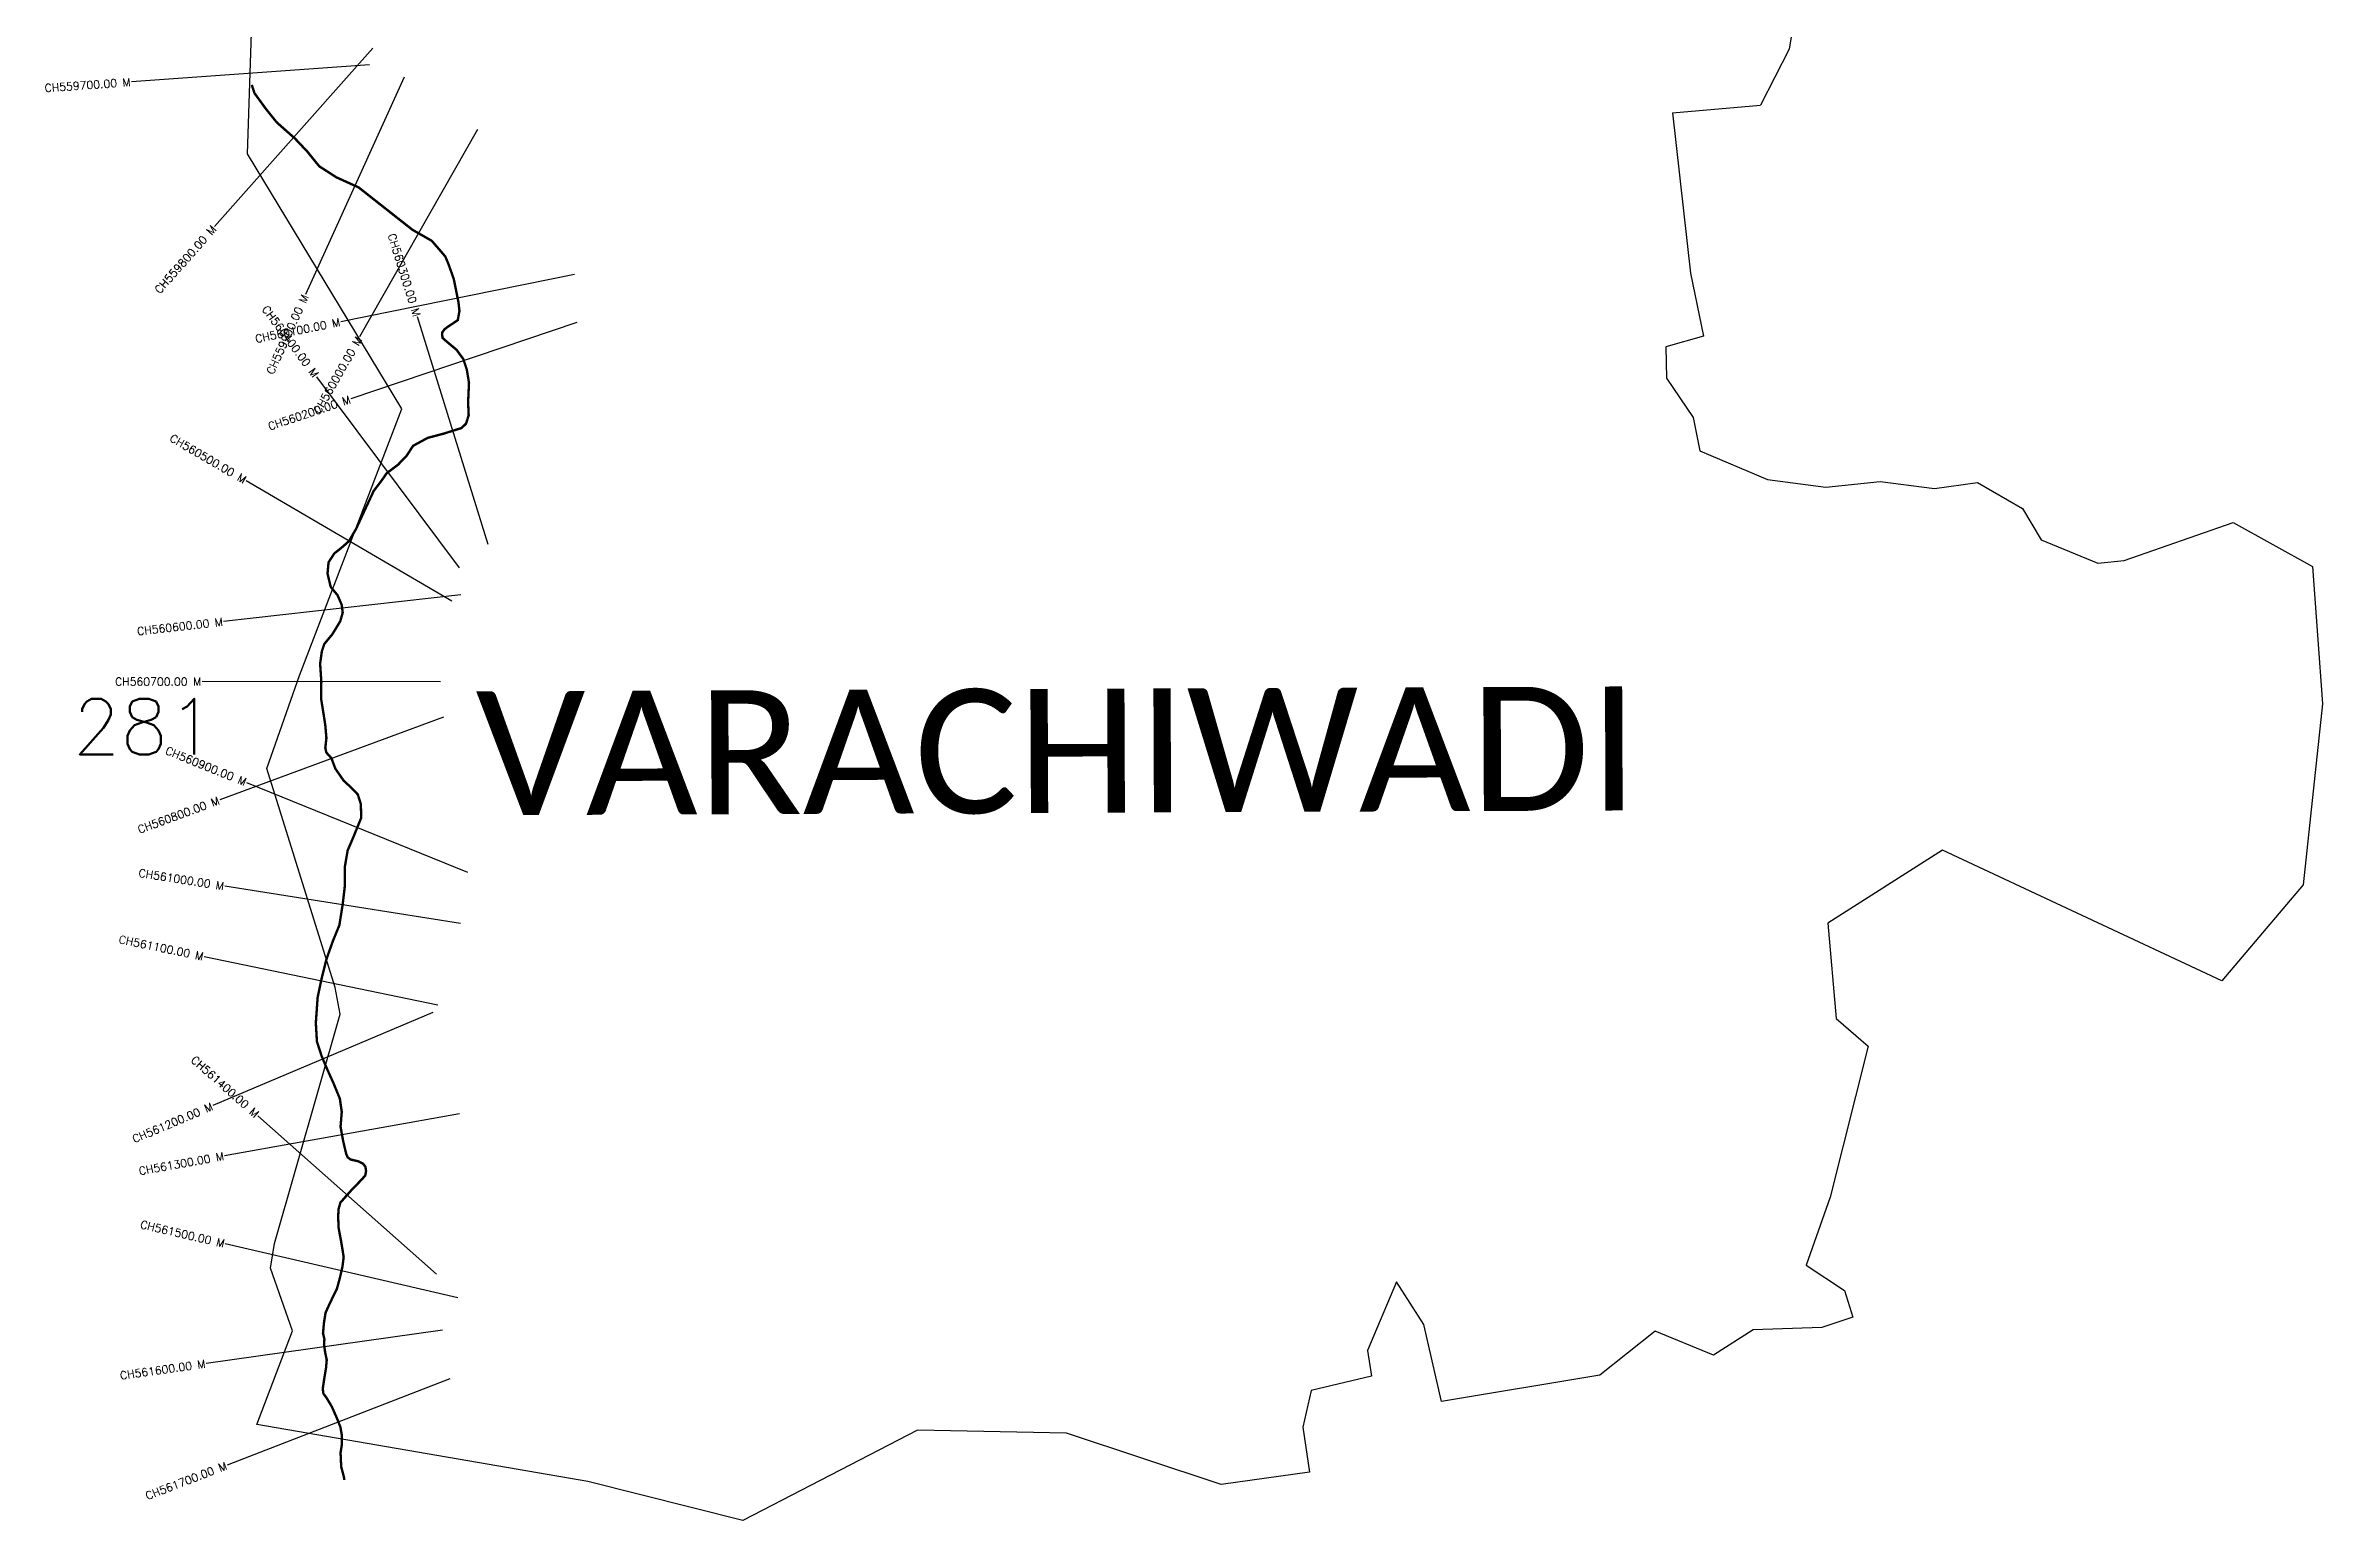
# Model space of a CAD drawing. Header units: metres. Extents: x 319086 to 321956, y 1850997 to 1855067.
# Drawn here: x 319093 to 321956, y 1850997 to 1852853 of the extents above; entities that cross this region are included whole.
import ezdxf
from ezdxf.enums import TextEntityAlignment as Align

# ---------------------------------------------------------------- set-up
doc = ezdxf.new("R2010")
doc.units = ezdxf.units.M
for name, color, linetype in [('CS', 134, 'Continuous'), ('CSMark', 6, 'Continuous'), ('NATURALLY PROTECTED', 3, 'Continuous'), ('VILLAGE NAME', 250, 'Continuous')]:
    doc.layers.add(name, color=color, linetype=linetype)
doc.styles.get("Standard").update_dxf_attribs({"font": 'simplex.shx'})

msp = doc.modelspace()

# ---------------------------------------------------------------- linework, layer by layer
at = {"color": 6, "flags": 128}
for points in [[(321139.1, 1852768.1), (321161.8, 1852566.3), (321178, 1852487.1), (321130.9, 1852473.6), (321131.8, 1852434), (321165.1, 1852384.7), (321173.7, 1852342.9), (321258.7, 1852306.7), (321332, 1852297.2), (321400.1, 1852304.1), (321468.4, 1852295.5), (321522.8, 1852303), (321579.3, 1852270.4), (321602.6, 1852231), (321673.8, 1852201.3), (321707.2, 1852204.7), (321844, 1852252.7), (321943.9, 1852197.5), (321956.4, 1852024.6), (321932.3, 1851796.7), (321829.8, 1851676.1), (321478.6, 1851840.5), (321334.3, 1851748.8), (321345.1, 1851628.7), (321385.2, 1851593.9), (321337.2, 1851403.9), (321307.1, 1851318.5), (321355.5, 1851286.8), (321365.9, 1851253.1), (321327.1, 1851240.2), (321240.7, 1851237.3), (321190.6, 1851205.4), (321117.2, 1851235.3), (321047.8, 1851180), (320848.8, 1851147), (320826.6, 1851244), (320792, 1851297.4), (320755.5, 1851211.1), (320760.7, 1851179), (320684.8, 1851160.8), (320674.4, 1851114.8), (320682.7, 1851058.2), (320571.7, 1851042.5), (320377.3, 1851107.1), (320189.8, 1851111.1), (319970.2, 1850997.3), (319775.3, 1851046.4), (319359.1, 1851118), (319404, 1851235.8), (319376, 1851314.6), (319381.4, 1851345.6), (319463.9, 1851634.4), (319457.4, 1851667.6), (319371.7, 1851943.1), (319412.5, 1852060.1), (319541.5, 1852395.8), (319347.4, 1852716.5), (319362.3, 1853174)], [(321292.8, 1852891.4), (321286, 1852848.2), (321250, 1852777.7)], [(321139.1, 1852768.1), (321250, 1852777.7)]]:
    msp.add_lwpolyline(points, dxfattribs=at)
at = {"layer": 'CS'}
for p, q in [((319504.7, 1852849.5), (319305.8, 1852624.9)), ((319500.5, 1852828.2), (319201.3, 1852806.8)), ((319544.4, 1852812.8), (319420.4, 1852539.6)), ((319636.4, 1852746.9), (319488.2, 1852486)), ((319758.5, 1852564.8), (319464.5, 1852505.2)), ((319761.4, 1852504.2), (319477.2, 1852408.1)), ((319650, 1852224.8), (319560.9, 1852511.3)), ((319613.7, 1852195.6), (319434.3, 1852436)), ((319604.4, 1852153.7), (319345.4, 1852305)), ((319615.4, 1852161.7), (319317.3, 1852128)), ((319590.1, 1852052.4), (319290.1, 1852052.5)), ((319593.8, 1852007.6), (319312.3, 1851903.7)), ((319624.3, 1851812.4), (319346.3, 1851925.3)), ((319615, 1851748.4), (319318.7, 1851795.1)), ((319586.6, 1851645.4), (319292.9, 1851706.4)), ((319580.2, 1851636.2), (319303.9, 1851519.2)), ((319613.8, 1851508.9), (319318.5, 1851456)), ((319584.9, 1851307.3), (319360.4, 1851506.4)), ((319611.6, 1851277.2), (319319.4, 1851345.3)), ((319592.4, 1851236.6), (319295.4, 1851194.7)), ((319601.5, 1851175.3), (319321.7, 1851067.1))]:
    msp.add_line(p, q, dxfattribs=at)
at = {"layer": 'NATURALLY PROTECTED', "const_width": 3, "flags": 128}
msp.add_lwpolyline([(319352.7, 1852803.1), (319356, 1852792.8), (319369.9, 1852773.6), (319384, 1852756), (319406.8, 1852735.8), (319422.6, 1852719.1), (319437.4, 1852700.8), (319458.9, 1852686.9), (319487.1, 1852674.1), (319554.6, 1852620.9), (319579.1, 1852606.9), (319596.1, 1852587.1), (319600.2, 1852577.1), (319606.7, 1852558.8), (319612.6, 1852529.5), (319613.8, 1852518.7), (319611.7, 1852507.2), (319604.8, 1852502.5), (319598.2, 1852498.2), (319595, 1852495.6), (319592, 1852491.5), (319592.4, 1852484.9), (319598.9, 1852479.3), (319610, 1852470), (319618.6, 1852458.4), (319623, 1852445.2), (319625.8, 1852428.3), (319624.7, 1852403.9), (319625.4, 1852387.6), (319622.1, 1852377), (319616.5, 1852371.5), (319593.9, 1852364.4), (319573.9, 1852359.1), (319555.5, 1852349.1), (319547.4, 1852336.6), (319536.2, 1852325), (319522.3, 1852314.6), (319516.7, 1852306.5), (319505.9, 1852292.2), (319493.5, 1852265.5), (319483.7, 1852244.4), (319474.8, 1852229.1), (319464.9, 1852220.4), (319456.4, 1852213.7), (319449.2, 1852202.6), (319447.9, 1852188.5), (319451.9, 1852171.6), (319460.5, 1852161.2), (319465.8, 1852149), (319467, 1852139.2), (319464, 1852128.6), (319454, 1852112.1), (319443.8, 1852099.8), (319440.8, 1852090.7), (319438.6, 1852075.1), (319440.1, 1852052.9), (319440, 1852030), (319442.8, 1852012.5), (319445.1, 1851997.9), (319446.5, 1851981.6), (319445.1, 1851969), (319446.5, 1851963.2), (319452.8, 1851956.2), (319457.7, 1851943.1), (319468.2, 1851927.9), (319478.1, 1851918.8), (319486, 1851910.5), (319489.8, 1851898.5), (319490.3, 1851881.2), (319479.7, 1851855.2), (319473.2, 1851840.1), (319469.7, 1851819.6), (319469.7, 1851795.6), (319467, 1851772.5), (319462.8, 1851746.1), (319454.8, 1851726.6), (319446.5, 1851703.2), (319440.3, 1851678.3), (319435.5, 1851655.5), (319433.2, 1851623.2), (319434.6, 1851599.7), (319440.6, 1851581.2), (319447.1, 1851565.8), (319455.4, 1851547.4), (319463.4, 1851527.9), (319465.8, 1851511.3), (319464.3, 1851492.6), (319467.6, 1851474.4), (319471.4, 1851458.4), (319473.3, 1851454), (319476.9, 1851451.4), (319486.6, 1851449.1), (319492.6, 1851446.2), (319495.6, 1851442.2), (319496.4, 1851436.8), (319495.3, 1851431.1), (319488, 1851423.2), (319478.3, 1851413.2), (319464.1, 1851397.2), (319461.8, 1851389.1), (319461.3, 1851379.9), (319461.8, 1851365.6), (319465.1, 1851347.9), (319467.2, 1851335.1), (319468.2, 1851328.7), (319466.7, 1851316.6), (319463.3, 1851301.9), (319459.6, 1851288.4), (319450.9, 1851270.8), (319445.4, 1851258.5), (319443.5, 1851246.5), (319442.2, 1851232.8), (319444, 1851225.5), (319443.5, 1851218.6), (319444.8, 1851209.6), (319446.9, 1851199.2), (319446, 1851188.9), (319444.1, 1851177.6), (319441.9, 1851163.1), (319442.7, 1851157), (319446.8, 1851151.4), (319453.4, 1851140.3), (319459.7, 1851126), (319464.1, 1851114.9), (319466, 1851103.9), (319465.8, 1851092), (319464.3, 1851082.5), (319465.1, 1851064.8), (319468.1, 1851053.7), (319469.2, 1851048.3)], dxfattribs=at)

# ---------------------------------------------------------------- texts
at = {"insert": (319127.3, 1852031), "char_height": 70, "attachment_point": 1}
msp.add_mtext_dynamic_manual_height_columns('281', width=158.822, gutter_width=1, heights=[0], dxfattribs=at)
at = {"layer": 'CSMark'}
for s, rotation, p in [('CH559700.00 M', 4.0911, (319200.3, 1852806.7)), ('CH559800.00 M', 48.4738, (319305.2, 1852624.1)), ('CH560300.00 M', 287.2891, (319560.6, 1852512.2)), ('CH560400.00 M', 306.7311, (319433.7, 1852436.9)), ('CH559900.00 M', 65.5996, (319420, 1852538.7)), ('CH560100.00 M', 11.4559, (319463.5, 1852505)), ('CH560000.00 M', 60.4118, (319487.7, 1852485.2)), ('CH560200.00 M', 18.6873, (319476.3, 1852407.8)), ('CH560500.00 M', 329.706, (319344.5, 1852305.5)), ('CH560600.00 M', 6.4612, (319316.3, 1852127.9)), ('CH560700.00 M', 359.9942, (319289.1, 1852052.5)), ('CH560900.00 M', 337.8901, (319345.4, 1851925.7)), ('CH560800.00 M', 20.248, (319311.4, 1851903.4)), ('CH561000.00 M', 351.0542, (319317.7, 1851795.2)), ('CH561100.00 M', 348.2546, (319291.9, 1851706.6)), ('CH561400.00 M', 318.4381, (319359.6, 1851507)), ('CH561200.00 M', 22.944, (319303, 1851518.8)), ('CH561300.00 M', 10.1629, (319317.5, 1851455.8)), ('CH561500.00 M', 346.8913, (319318.4, 1851345.5)), ('CH561600.00 M', 8.0247, (319294.4, 1851194.6)), ('CH561700.00 M', 21.1325, (319320.8, 1851066.8))]:
    msp.add_text(s, height=10, rotation=rotation, dxfattribs=at).set_placement(p, align=Align.MIDDLE_RIGHT)
at = {"layer": 'VILLAGE NAME', "insert": (319634.2, 1852040.3), "char_height": 155.989, "attachment_point": 1, "rotation": 0.2435}
msp.add_mtext_dynamic_manual_height_columns('{\\fCalibri|b0|i0|c0|p34;VARACHIWADI}', width=2190.592, gutter_width=779.9, heights=[0], dxfattribs=at)

doc.saveas('drawing.dxf')
